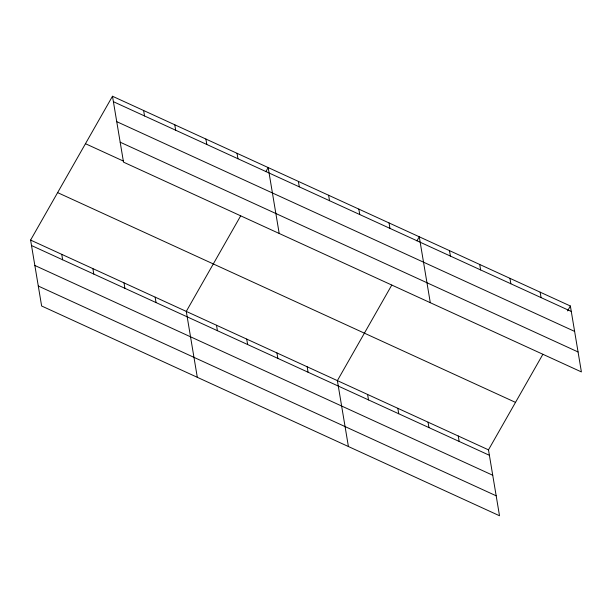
<?xml version="1.0" encoding="UTF-8"?>
<svg xmlns="http://www.w3.org/2000/svg" width="612" height="612" viewBox="0 0 612 612"><rect width="100%" height="100%" fill="white"/><g stroke="black" fill="none" stroke-linecap="round" stroke-linejoin="round"><path stroke-width="0.92" d="M542.882 354.294L488.483 449.851L499.514 515.755L41.631 305.992L30.6 240.08L112.486 96.245L570.369 306.008L581.4 371.92L123.517 162.149L112.486 96.245M240.684 215.845L186.278 311.401L197.309 377.313M265.837 171.651L268.171 167.566L279.194 233.47M391.779 285.07L337.38 380.626L348.412 446.538M416.94 240.876L419.266 236.783L430.297 302.695M567.576 310.919L570.369 306.008M113.404 101.691L571.279 311.454M116.739 121.643L574.622 331.406M120.181 142.198L578.065 351.969M85.466 143.705L123.517 161.14M57.62 192.612L515.503 402.382M30.6 240.08L488.483 449.851M31.51 245.527L489.393 455.297M34.853 265.478L492.729 475.249M38.288 286.041L496.171 495.804M540.151 292.161L541.062 297.608M509.934 278.322L510.844 283.769M479.709 264.476L480.619 269.923M449.491 250.629L450.401 256.076M458.258 436.004L459.176 441.451M428.04 422.158L428.951 427.604M389.048 222.944L389.959 228.391M397.823 408.311L398.733 413.758M358.831 209.097L359.741 214.544M367.598 394.472L368.516 399.919M328.606 195.251L329.524 200.698M298.388 181.404L299.299 186.851M307.163 366.779L308.073 372.226M276.938 352.933L277.848 358.38M237.035 153.298L237.946 158.745M246.72 339.094L247.63 344.541M205.9 139.031L206.81 144.478M216.503 325.247L217.413 330.694M174.764 124.772L175.675 130.218M143.621 110.504L144.539 115.951M155.142 297.141L156.052 302.588M124.007 282.874L124.917 288.321M92.871 268.607L93.781 274.054M61.736 254.347L62.646 259.794"/></g></svg>
